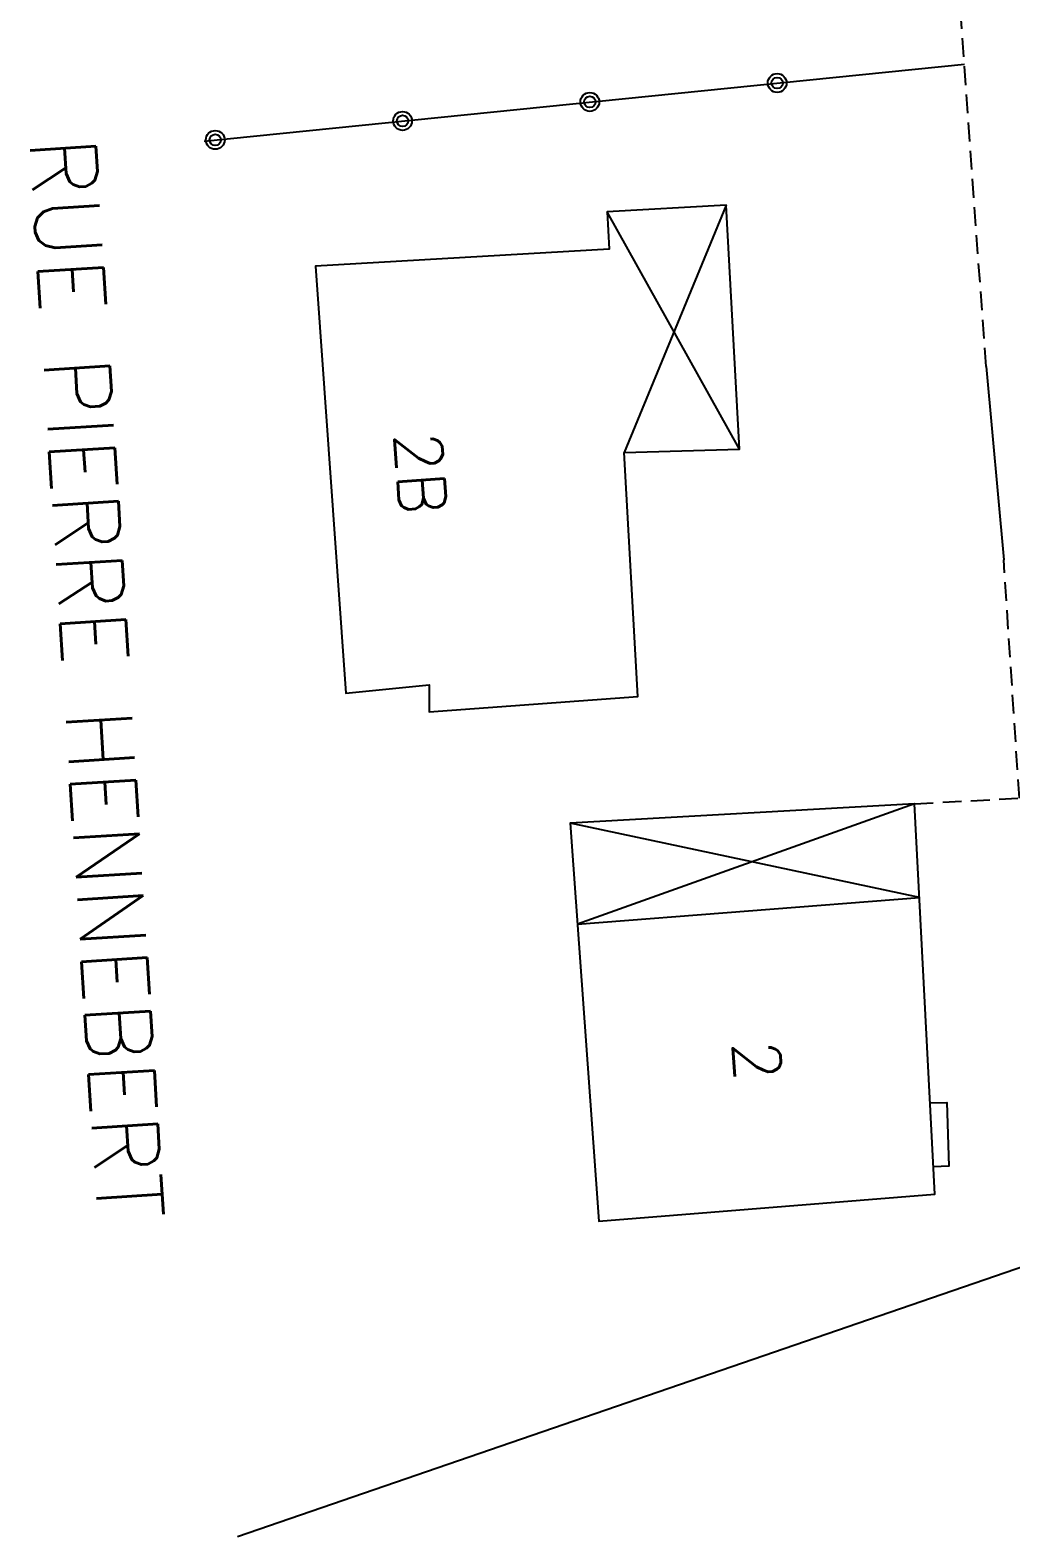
# Model space of a CAD drawing. Header units: millimetres. Extents: x 124000 to 125000, y 125000 to 126000.
# Drawn here: x 124461.89 to 124487.94, y 125193.87 to 125233.9 of the extents above; entities that cross this region are included whole.
import ezdxf
from ezdxf.enums import TextEntityAlignment as Align

# ---------------------------------------------------------------- set-up
doc = ezdxf.new("R2010")
doc.units = ezdxf.units.MM
doc.linetypes.add('DASHED', pattern=[0.75, 0.5, -0.25])
for name, color, linetype in [('W0008', 7, 'CONTINUOUS'), ('W0100', 7, 'CONTINUOUS'), ('W0112', 1, 'DASHED'), ('W0310', 3, 'CONTINUOUS'), ('W0322', 7, 'CONTINUOUS'), ('W0989', 7, 'CONTINUOUS'), ('W0991', 7, 'CONTINUOUS')]:
    doc.layers.add(name, color=color, linetype=linetype)
doc.styles.get("Standard").update_dxf_attribs({"font": 'romans.shx', "width": 0.85})

msp = doc.modelspace()

# ---------------------------------------------------------------- linework, layer by layer
at = {"layer": 'W0008'}
msp.add_lwpolyline([(124487.282, 125224.961), (124487.753, 125219.831)], dxfattribs=at)
at = {"layer": 'W0100'}
for points in [[(124480.738, 125222.768), (124480.378, 125229.251), (124477.223, 125229.071), (124477.268, 125228.08), (124469.47, 125227.63), (124470.282, 125216.285), (124472.49, 125216.51), (124472.49, 125215.789), (124478.034, 125216.194), (124477.673, 125222.678), (124480.738, 125222.768), (124477.223, 125229.071)], [(124480.378, 125229.251), (124477.673, 125222.678)], [(124485.383, 125213.349), (124476.235, 125212.835), (124477.001, 125202.255), (124485.925, 125202.976), (124485.383, 125213.349), (124476.43, 125210.145), (124485.513, 125210.854), (124476.235, 125212.835)], [(124485.798, 125205.398), (124486.245, 125205.407), (124486.292, 125203.716), (124485.887, 125203.698)]]:
    msp.add_lwpolyline(points, dxfattribs=at)
at = {"layer": 'W0112'}
for points in [[(124487.282, 125224.961), (124485.496, 125250)], [(124485.383, 125213.349), (124488.168, 125213.497), (124487.753, 125219.831)]]:
    msp.add_lwpolyline(points, dxfattribs=at)
at = {"layer": 'W0310'}
msp.add_lwpolyline([(124488.354, 125201.078), (124467.399, 125193.871)], dxfattribs=at)
at = {"layer": 'W0322'}
msp.add_lwpolyline([(124466.518, 125230.955), (124486.709, 125233)], dxfattribs=at)
for centre, radius in [((124481.734, 125232.496), 0.25), ((124481.734, 125232.496), 0.15), ((124476.759, 125231.992), 0.25), ((124476.759, 125231.992), 0.15), ((124471.785, 125231.488), 0.25), ((124471.785, 125231.488), 0.15), ((124466.81, 125230.984), 0.25), ((124466.81, 125230.984), 0.15)]:
    msp.add_circle(centre, radius, dxfattribs=at)

# ---------------------------------------------------------------- texts
at = {"layer": 'W0989'}
msp.add_text('RUE PIERRE HENNEBERT', height=1.75, rotation=273.6179, dxfattribs=at).set_placement((124463.656, 125216.689), align=Align.MIDDLE)
at = {"layer": 'W0991'}
for s, rotation, p in [('2B', 274.0902, (124472.265, 125222.132)), ('2', 274.1422, (124481.204, 125206.525))]:
    msp.add_text(s, height=1.25, rotation=rotation, dxfattribs=at).set_placement(p, align=Align.MIDDLE)

doc.saveas('drawing.dxf')
